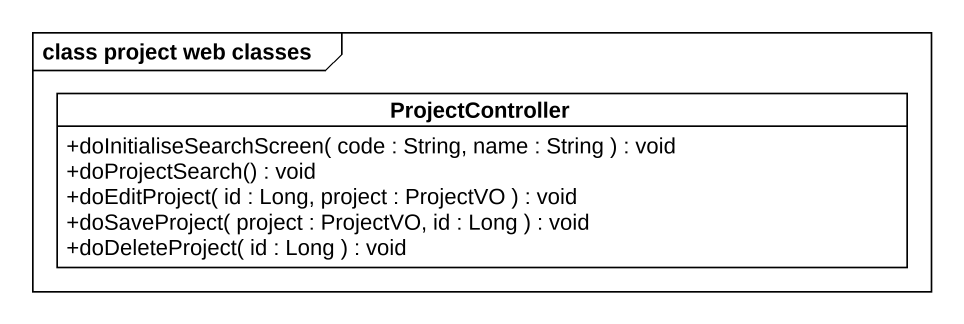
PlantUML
@startuml
mainframe class project web classes
hide circle
hide empty members
skinparam classAttributeIconSize 0
class ProjectController {
  +doInitialiseSearchScreen( code : String, name : String ) : void
  +doProjectSearch() : void
  +doEditProject( id : Long, project : ProjectVO ) : void
  +doSaveProject( project : ProjectVO, id : Long ) : void
  +doDeleteProject( id : Long ) : void
}
@enduml
